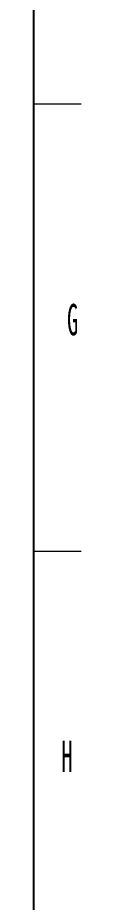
# Model space of a CAD drawing. Header units: millimetres. Extents: x 169 to 14583, y -399 to 10804.
# Drawn here: x 14455 to 14560, y 2395 to 4368 of the extents above; entities that cross this region are included whole.
import ezdxf

# ---------------------------------------------------------------- set-up
doc = ezdxf.new("R2010")
doc.units = ezdxf.units.MM
doc.header["$LTSCALE"] = 35
doc.layers.add('12', color=4, linetype='Continuous')
doc.styles.add('SLDTEXTSTYLE5', font='TXT', dxfattribs={"width": 0.525})

# ---------------------------------------------------------------- blocks, each defined once
blk = doc.blocks.new('블록12')
blk.add_line((14454.9, 185.5), (14454.9, 10160.5))
at = {"color": 7, "linetype": 'Continuous', "lineweight": 18}
for p, q in [((14454.9, 4175.5), (14559.9, 4175.5)), ((14454.9, 3178), (14559.9, 3178))]:
    blk.add_line(p, q, dxfattribs=at)

msp = doc.modelspace()

# ---------------------------------------------------------------- block references
at = {"color": 7, "linetype": 'Continuous'}
msp.add_blockref('블록12', (0, 0), dxfattribs=at)

# ---------------------------------------------------------------- texts
at = {"layer": '12', "char_height": 70.001, "attachment_point": 2, "style": 'SLDTEXTSTYLE5'}
for s, insert in [('G', (14541.161, 3729.634)), ('H', (14528.571, 2755.553))]:
    msp.add_mtext(s, dxfattribs=dict(at, insert=insert))

doc.saveas('drawing.dxf')
